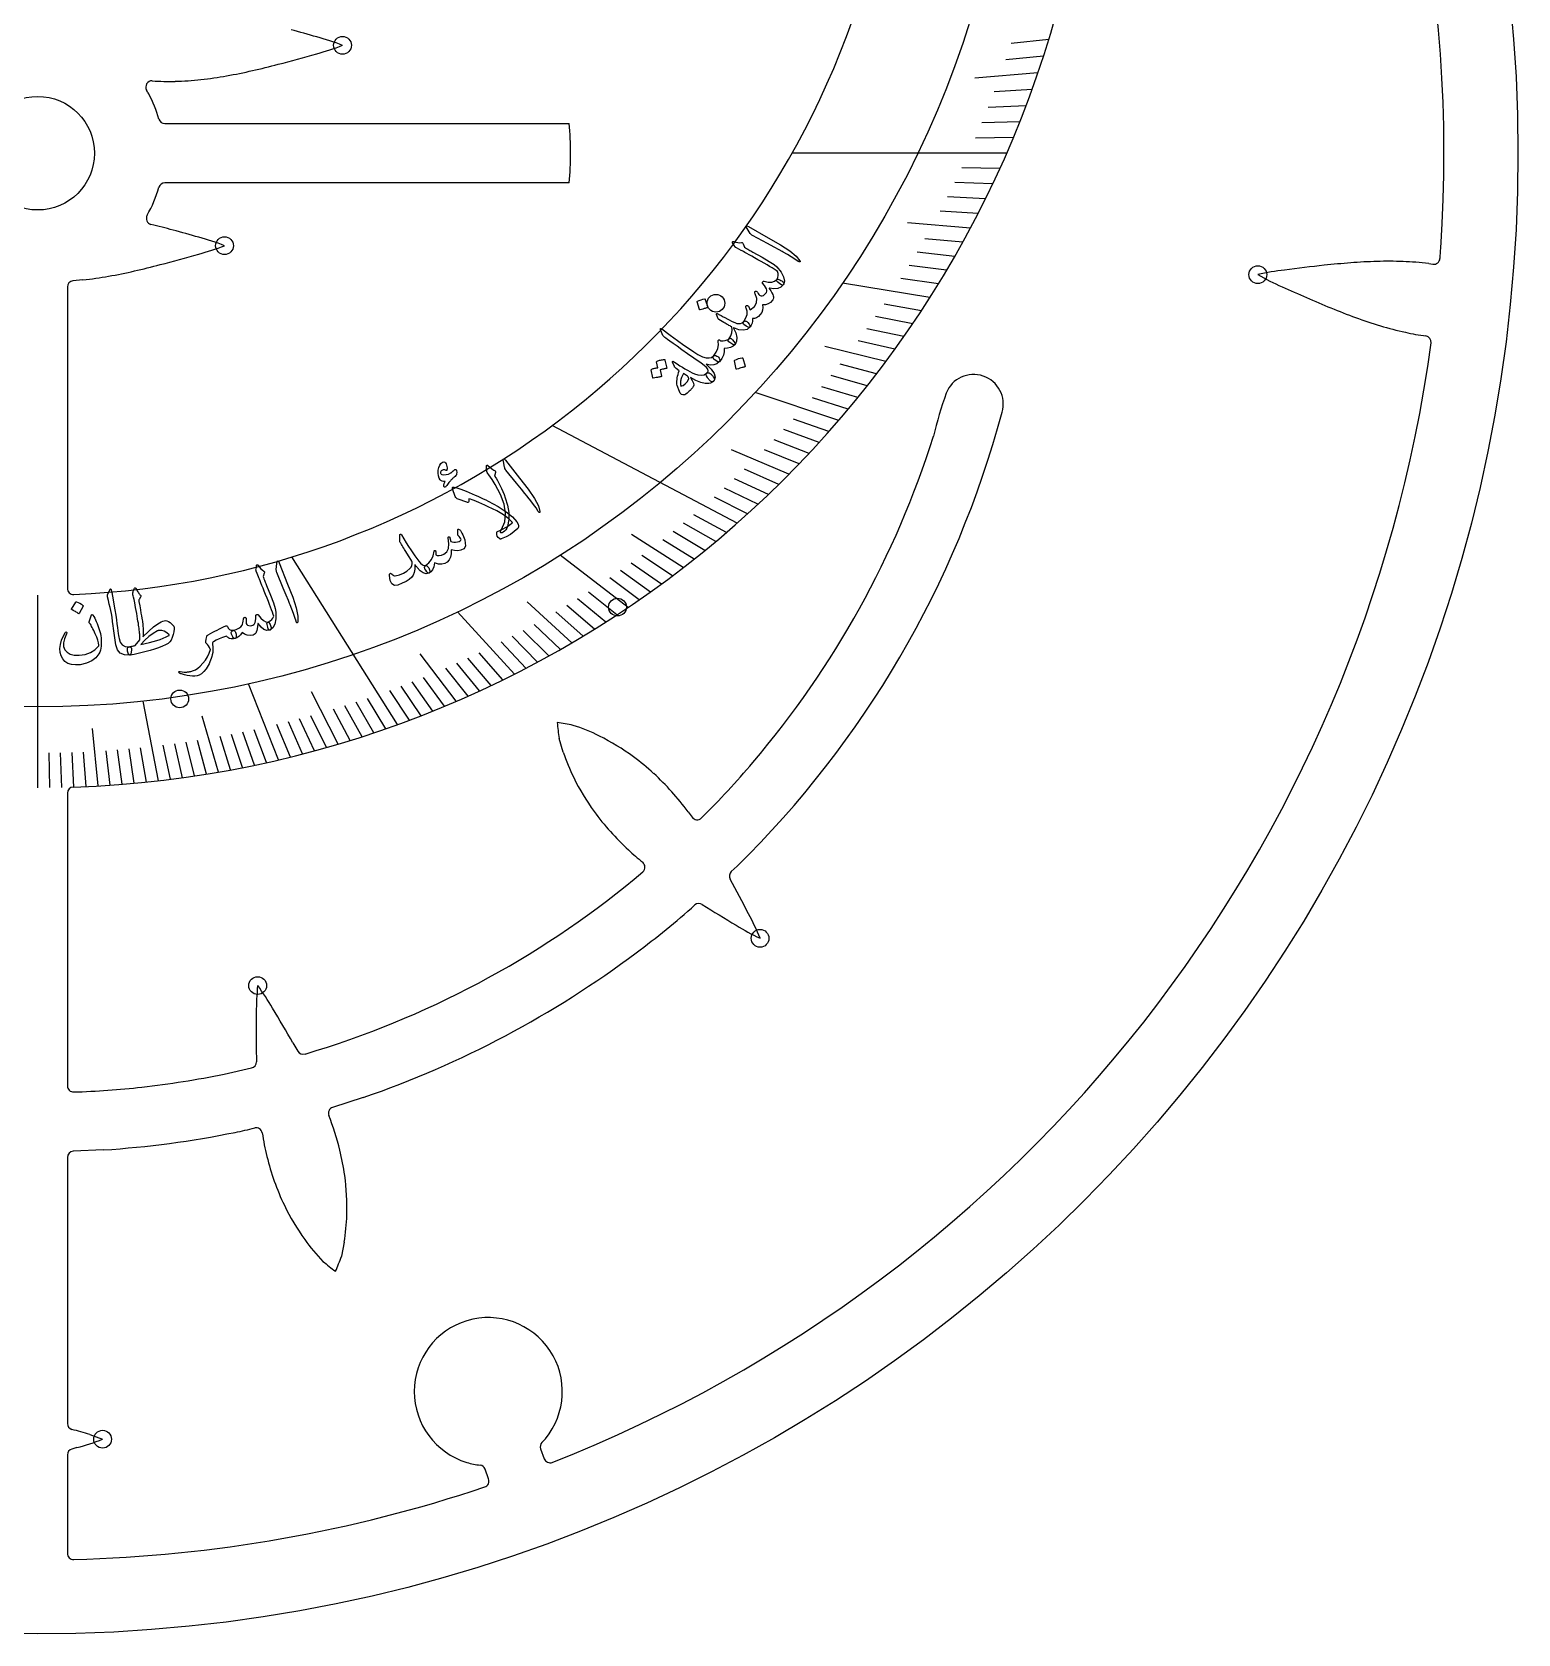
# Model space of a CAD drawing. Header units: millimetres. Extents: x -60 to 60, y -60 to 60.
# Drawn here: x -0.2 to 60, y -60 to 4.9 of the extents above; entities that cross this region are included whole.
import ezdxf

# ---------------------------------------------------------------- set-up
doc = ezdxf.new("R2010")
doc.units = ezdxf.units.MM
for name, color, linetype in [('CUT_INNER', 6, 'Continuous'), ('CUT_OUTER', 1, 'Continuous'), ('ENGRAVE', 7, 'Continuous'), ('ENGRAVE_FINE', 8, 'Continuous'), ('TEXT', 5, 'Continuous')]:
    doc.layers.add(name, color=color, linetype=linetype)

msp = doc.modelspace()

# ---------------------------------------------------------------- linework, layer by layer
at = {"layer": 'CUT_INNER'}
for points in [[(5.149, 1.2), (21.537, 1.2), (21.542, 1.2)], [(21.542, -1.2), (21.537, -1.2), (5.149, -1.2)], [(56.383, -4.473), (56.554, -4.498)], [(1.831, -5.135), (1.428, -5.171)], [(1.2, -5.42), (1.2, -17.629)], [(21.299, -24.27), (21.138, -23.718), (21.137, -23.713)], [(1.2, -25.935), (1.2, -37.789)], [(26.361, -26.682), (26.523, -26.906)], [(24.175, -29.415), (24.524, -29.115)], [(28.345, -28.893), (28.114, -29.11)], [(10.343, -36.042), (10.537, -36.387)], [(7.558, -37.317), (8.671, -37.066)], [(13.196, -38.263), (11.954, -38.662)], [(1.2, -40.691), (1.2, -51.471)], [(2.664, -40.387), (1.439, -40.442)], [(12.424, -44.131), (12.308, -44.694), (12.307, -44.699)], [(2.112, -51.923), (2.624, -52.107), (2.629, -52.109)], [(1.586, -52.45), (1.382, -52.507)], [(20.385, -52.499), (20.531, -52.9)], [(20.579, -52.087), (20.435, -52.246)], [(1.2, -52.747), (1.2, -56.731)], [(18.276, -53.72), (18.13, -53.321)]]:
    msp.add_lwpolyline(points, dxfattribs=at)
msp.add_circle((0, 0), 2.3, dxfattribs=at)
for centre, radius, start, end in [((0, 0), 57, 356.13355, 58.34709), ((0.001, 17.145), 42.854, 271.92695, 348.26544), ((0, 17.145), 35.054, 272.38655, 343.84304), ((-9.936, -69.763), 77.446, 74.07594, 74.87841), ((9.005, -4.12), 9.127, 68.47737, 75.36249), ((-7.638, 70.232), 68.86, 284.62262, 285.97289), ((9.002, 12.87), 9.136, 284.63424, 291.52094), ((3.766, 24.897), 22.108, 280.13877, 282.90049), ((0.811, 37.817), 35.362, 282.89233, 284.63395), ((4.629, 2.682), 0.25, 87.21661, 210.23437), ((5.304, 12.389), 9.481, 265.9898, 271.60297), ((5.254, 15.304), 12.396, 271.45891, 276.29686), ((4.881, 18.657), 15.77, 276.30534, 280.13886), ((1.276, 0.702), 3.643, 27.82664, 30.58804), ((0.014, 0.007), 5.085, 15.67561, 28.11621), ((5.15, 1.45), 0.25, 196.17187, 270), ((9.355, 0), 12.246, 354.37773, 5.62227), ((5.15, -1.45), 0.25, 90, 163.82813), ((0.013, -0.006), 5.085, 330.42675, 344.32387), ((4.652, -2.642), 0.25, 149.76563, 255.80072), ((-5.24, -42.519), 40.835, 74.77456, 76.06999), ((-14.719, -77.881), 77.446, 74.07594, 74.87841), ((4.22, 4.752), 9.136, 284.63424, 291.52094), ((4.223, -12.238), 9.127, 68.47737, 75.36249), ((21.815, -1.542), 35.131, 355.54525, 356.24301), ((-3.971, 29.699), 35.362, 282.89233, 284.63395), ((-12.421, 62.114), 68.86, 284.62262, 285.97289), ((59.569, -73.002), 68.86, 96.18512, 97.53539), ((55.967, -39.698), 35.362, 94.45483, 96.19645), ((54.941, -26.484), 22.108, 91.70127, 94.46299), ((54.753, -20.149), 15.77, 87.86784, 91.70136), ((54.876, -16.777), 12.396, 83.02141, 87.85936), ((56.59, -4.251), 0.25, 261.60681, 355.60547), ((1.45, -5.42), 0.25, 95.09776, 180), ((0.099, 10.539), 15.77, 276.30534, 280.13886), ((-1.017, 16.778), 22.108, 280.13877, 282.90049), ((51.527, -13.83), 9.146, 96.19869, 103.07791), ((54.016, 2.988), 9.129, 240.04054, 246.92463), ((82.384, 65.14), 77.446, 245.63844, 246.44091), ((70.489, 37.755), 47.589, 246.39077, 247.6862), ((62.848, 19.12), 27.448, 247.67213, 249.90456), ((59.753, 10.658), 18.438, 249.90059, 253.19193), ((58.424, 6.261), 13.845, 253.1959, 257.53827), ((0, 0), 57, 291.4646, 352.24895), ((57.473, 1.739), 9.224, 257.24758, 262.49874), ((56.232, -7.653), 0.25, 352.08984, 81.51819), ((37.937, -10.165), 1.2, 343.87865, 158.39338), ((54.838, -15.991), 19.075, 160.81928, 166.29386), ((0.001, -0.001), 40.473, 314.45143, 344.96739), ((0, 0), 38.075, 319.58462, 342.46597), ((1.45, -17.629), 0.25, 180, 272.28516), ((28.708, -22.496), 7.669, 184.28307, 189.13135), ((20.213, -29.571), 6.558, 76.8986, 82.56834), ((19.448, -30.276), 7.441, 63.50229, 72.3882), ((18.686, -31.879), 9.215, 53.64351, 63.70678), ((29.501, -21.472), 8.665, 198.83397, 206.21995), ((18.403, -32.273), 9.7, 47.42184, 53.67897), ((30.154, -21.16), 9.39, 206.16694, 215.95004), ((17.803, -32.92), 10.583, 41.7496, 47.40069), ((2.606, -2.321), 34.586, 314.63191, 319.71288), ((1.45, -25.935), 0.25, 91.93556, 180), ((16.439, -34.133), 12.408, 36.9039, 41.73242), ((30.686, -20.777), 10.045, 215.93563, 221.90879), ((26.726, -26.759), 0.25, 215.94916, 315.76271), ((31.647, -19.91), 11.339, 221.92919, 227.20725), ((30.873, -20.846), 10.127, 226.8232, 231.15157), ((24.362, -28.925), 0.25, 310.67797, 50.49152), ((28.285, -29.292), 0.25, 133.22034, 208.37249), ((0, 0), 38.075, 286.53377, 309.41513), ((-35.517, -63.997), 72.381, 27.28221, 28.54457), ((3.497, -4.461), 34.808, 306.61777, 311.66997), ((26.802, -30.652), 0.25, 58.0691, 130.67797), ((65.693, 31.308), 72.904, 237.88329, 239.15562), ((20.797, -35.187), 9.127, 21.69777, 28.5828), ((33.176, -23.55), 9.136, 237.85456, 244.74134), ((0.001, -0.002), 40.473, 289.02761, 306.8253), ((17.999, -34.725), 9.139, 173.73807, 180.61448), ((1.597, -39.197), 9.136, 29.88849, 36.77556), ((86.301, -35.728), 77.446, 179.33018, 180.13265), ((-49.366, -70.344), 68.86, 29.87686, 31.22713), ((49.128, -35.891), 40.272, 180.02351, 181.31893), ((8.616, -36.822), 0.25, 282.71186, 1.05496), ((10.755, -36.263), 0.25, 209.49583, 288.65864), ((0, 0), 38.075, 276.36428, 281.44902), ((1.45, -37.789), 0.25, 180, 272.54237), ((0.607, -6.807), 31.243, 271.56705, 276.64232), ((12.031, -38.9), 0.25, 107.79661, 200.352), ((4.477, -22.078), 17.948, 281.32259, 283.92655), ((8.852, -39.742), 0.25, 10.15647, 102.71186), ((1.246, -43.128), 11.334, 13.96244, 21.42811), ((0.002, -0.014), 40.461, 273.77255, 281.4024), ((20.559, -37.874), 11.605, 189.04361, 193.84894), ((1.45, -40.691), 0.25, 92.54237, 180), ((19.569, -38.13), 10.583, 193.7835, 199.43458), ((2.496, -42.813), 10.045, 7.96953, 13.94268), ((3.145, -42.725), 9.39, 358.20084, 7.98394), ((18.736, -38.421), 9.7, 199.45574, 205.71287), ((18.301, -38.636), 9.215, 205.6774, 215.74068), ((3.869, -42.756), 8.665, 350.86786, 358.25384), ((16.876, -39.694), 7.441, 215.53619, 224.4221), ((5.049, -42.223), 7.669, 336.31697, 341.16525), ((15.87, -39.958), 6.558, 228.93249, 234.60224), ((18.264, -50.18), 3, 320.50792, 253.00792), ((1.45, -51.47), 0.25, 180, 254.27711), ((-7.887, -85.025), 34.58, 73.19312, 74.45137), ((1.45, -52.747), 0.25, 105.72289, 180), ((-0.723, -43.61), 9.136, 284.63424, 291.52094), ((20.62, -52.414), 0.25, 137.8125, 200), ((18.226, -50.331), 2.844, 252.85382, 264.07529), ((17.895, -53.407), 0.25, 20, 81.5625), ((20.766, -52.814), 0.25, 200, 291.62109), ((18.041, -53.806), 0.25, 288.45703, 20), ((0.003, -0.016), 56.984, 271.46244, 288.53817), ((1.45, -56.731), 0.25, 180, 271.58203)]:
    msp.add_arc(centre, radius, start, end, dxfattribs=at)
at = {"layer": 'CUT_OUTER'}
msp.add_circle((0, 0), 60, dxfattribs=at)
at = {"layer": 'ENGRAVE'}
for points in [[(39.275, 0), (30.576, 0)], [(36.166, -5.844), (32.618, -5.271)], [(32.465, -10.829), (29.082, -9.701)], [(28.344, -14.997), (20.852, -11.033)], [(14.584, -23.151), (10.306, -16.36)], [(23.932, -18.404), (21.181, -16.289)], [(0, -25.709), (0, -17.909)], [(19.323, -21.105), (17.018, -18.588)], [(9.763, -24.582), (8.539, -21.501)], [(4.892, -25.429), (4.272, -22.202)]]:
    msp.add_lwpolyline(points, dxfattribs=at)
for centre, radius in [((0, 17.145), 39.579), ((12.355, 4.371), 0.36), ((7.572, -3.747), 0.36), ((49.456, -4.921), 0.36), ((27.491, -6.079), 0.36), ((23.5, -18.39), 0.36), ((5.756, -22.112), 0.36), ((29.278, -31.813), 0.36), ((8.915, -33.727), 0.36), ((2.63, -52.109), 0.36)]:
    msp.add_circle(centre, radius, dxfattribs=at)
at = {"layer": 'ENGRAVE_FINE'}
for points in [[(40.981, 4.612), (39.455, 4.44)], [(40.765, 3.927), (39.236, 3.78)], [(40.539, 3.251), (37.982, 3.045)], [(40.304, 2.583), (38.771, 2.485)], [(40.06, 1.924), (38.526, 1.85)], [(39.807, 1.274), (38.271, 1.225)], [(39.545, 0.633), (38.009, 0.608)], [(38.997, -0.624), (37.46, -0.599)], [(38.711, -1.239), (37.175, -1.19)], [(38.417, -1.845), (36.882, -1.772)], [(38.116, -2.443), (36.583, -2.345)], [(37.808, -3.031), (35.25, -2.826)], [(37.492, -3.611), (35.964, -3.464)], [(37.17, -4.183), (35.645, -4.011)], [(36.507, -5.299), (34.989, -5.079)], [(36.842, -4.745), (35.32, -4.549)], [(35.819, -6.381), (34.311, -6.112)], [(35.109, -7.429), (33.612, -7.112)], [(35.467, -6.909), (33.964, -6.616)], [(34.746, -7.939), (33.255, -7.599)], [(34.377, -8.442), (31.898, -7.833)], [(33.626, -9.422), (32.157, -9.01)], [(34.004, -8.936), (32.527, -8.548)], [(33.243, -9.899), (31.782, -9.464)], [(32.856, -10.368), (31.403, -9.91)], [(32.069, -11.282), (30.634, -10.777)], [(31.266, -12.163), (29.852, -11.613)], [(31.669, -11.726), (30.245, -11.199)], [(30.447, -13.012), (28.123, -12.019)], [(30.858, -12.591), (29.455, -12.019)], [(30.033, -13.425), (28.653, -12.808)], [(29.195, -14.226), (27.838, -13.566)], [(29.615, -13.829), (28.247, -13.191)], [(28.771, -14.616), (27.427, -13.933)], [(27.914, -15.371), (26.598, -14.647)], [(26.168, -16.792), (24.068, -15.445)], [(27.046, -16.097), (25.758, -15.33)], [(27.481, -15.738), (26.179, -14.992)], [(26.608, -16.448), (25.335, -15.662)], [(25.28, -17.459), (24.054, -16.612)], [(25.725, -17.129), (24.483, -16.302)], [(24.383, -18.096), (23.191, -17.211)], [(24.833, -17.781), (23.623, -16.915)], [(23.024, -18.999), (21.883, -18.058)], [(23.479, -18.705), (22.32, -17.782)], [(21.648, -19.84), (19.837, -18.18)], [(22.108, -19.566), (21.004, -18.589)], [(22.567, -19.286), (21.444, -18.327)], [(20.722, -20.366), (19.676, -19.338)], [(21.186, -20.106), (20.12, -19.095)], [(19.791, -20.866), (18.785, -19.805)], [(20.257, -20.619), (19.231, -19.574)], [(16.967, -22.207), (15.5, -20.287)], [(17.913, -21.786), (16.99, -20.663)], [(18.384, -21.566), (17.44, -20.458)], [(18.855, -21.339), (17.889, -20.246)], [(16.492, -22.409), (15.635, -21.244)], [(17.441, -22), (16.539, -20.863)], [(12.181, -23.942), (11.101, -21.819)], [(15.063, -22.975), (14.273, -21.77)], [(15.54, -22.792), (14.728, -21.601)], [(16.017, -22.604), (15.181, -21.425)], [(12.664, -23.796), (11.992, -22.533)], [(13.145, -23.643), (12.449, -22.392)], [(13.626, -23.485), (12.906, -22.245)], [(14.105, -23.321), (13.362, -22.093)], [(2.448, -25.639), (2.225, -23.308)], [(7.332, -25.077), (6.671, -22.816)], [(9.277, -24.693), (8.778, -23.365)], [(10.248, -24.466), (9.698, -23.155)], [(10.732, -24.344), (10.158, -23.041)], [(11.216, -24.216), (10.617, -22.922)], [(11.699, -24.081), (11.075, -22.798)], [(5.381, -25.37), (5.088, -23.992)], [(5.869, -25.305), (5.551, -23.932)], [(6.357, -25.235), (6.012, -23.867)], [(6.845, -25.159), (6.474, -23.797)], [(7.819, -24.99), (7.396, -23.64)], [(8.305, -24.897), (7.857, -23.554)], [(8.792, -24.798), (8.318, -23.462)], [(0.49, -25.706), (0.463, -24.303)], [(0.979, -25.698), (0.926, -24.295)], [(1.469, -25.684), (1.389, -24.282)], [(1.958, -25.665), (1.851, -24.264)], [(2.937, -25.608), (2.777, -24.212)], [(3.426, -25.572), (3.239, -24.178)], [(3.915, -25.53), (3.702, -24.14)], [(4.404, -25.482), (4.164, -24.096)]]:
    msp.add_lwpolyline(points, dxfattribs=at)
at = {"layer": 'TEXT'}
for points in [[(28.755, -3.051), (28.718, -2.982), (28.713, -2.946), (28.742, -2.941), (28.805, -2.967), (29.611, -3.427), (30.106, -3.709), (30.486, -3.957), (30.748, -4.174), (30.893, -4.36), (30.901, -4.381), (30.903, -4.396), (30.898, -4.404), (30.888, -4.407), (30.875, -4.407), (30.86, -4.402), (30.844, -4.394), (30.826, -4.383), (30.692, -4.29), (30.546, -4.197), (30.387, -4.104), (30.215, -4.012), (30.171, -3.987), (30.051, -3.921), (29.855, -3.813), (29.584, -3.664), (28.979, -3.336), (28.948, -3.317), (28.922, -3.296), (28.9, -3.274), (28.882, -3.25)], [(28.265, -3.795), (28.23, -3.739), (28.202, -3.694), (28.181, -3.662), (28.167, -3.642), (28.159, -3.628), (28.155, -3.615), (28.155, -3.603), (28.161, -3.593), (28.17, -3.584), (28.183, -3.579), (28.197, -3.579), (28.214, -3.584), (28.297, -3.607), (28.377, -3.622), (28.454, -3.627), (28.528, -3.622), (28.55, -3.622), (28.569, -3.631), (28.584, -3.649), (28.596, -3.676), (28.643, -3.809), (28.689, -3.836), (28.734, -3.861), (28.778, -3.887), (28.821, -3.912), (28.863, -3.936), (28.905, -3.96), (28.946, -3.983), (28.986, -4.005), (29.359, -4.214), (29.645, -4.383), (29.845, -4.514), (29.958, -4.607), (30.131, -4.821), (30.233, -5.012), (30.266, -5.181), (30.23, -5.327), (30.228, -5.33), (30.225, -5.333), (30.223, -5.336), (30.221, -5.339), (30.19, -5.345), (30.142, -5.328), (30.078, -5.287), (29.996, -5.224), (29.967, -5.199), (29.951, -5.173), (29.948, -5.149), (29.957, -5.124), (30, -5.035), (30.019, -4.95), (30.017, -4.869), (29.992, -4.791), (29.926, -4.747), (29.851, -4.698), (29.764, -4.646), (29.668, -4.589), (29.562, -4.527), (29.446, -4.462), (29.322, -4.392), (29.188, -4.317), (29.057, -4.243), (28.94, -4.177), (28.835, -4.118), (28.744, -4.068), (28.666, -4.024), (28.601, -3.988), (28.55, -3.959), (28.512, -3.937), (28.317, -3.838), (28.3, -3.826), (28.285, -3.815), (28.273, -3.805), (28.265, -3.795)], [(28.716, -6.275), (28.708, -6.253), (28.703, -6.233), (28.703, -6.215), (28.706, -6.199), (28.713, -6.185), (28.723, -6.176), (28.737, -6.171), (28.754, -6.17), (28.772, -6.174), (28.789, -6.184), (28.805, -6.202), (28.819, -6.227), (28.825, -6.241), (28.831, -6.256), (28.838, -6.27), (28.845, -6.285), (28.852, -6.3), (28.859, -6.315), (28.866, -6.331), (28.871, -6.348), (29.047, -6.216), (29.141, -6.063), (29.151, -5.889), (29.08, -5.695), (29.071, -5.673), (29.065, -5.654), (29.063, -5.636), (29.065, -5.621), (29.072, -5.608), (29.081, -5.598), (29.094, -5.592), (29.11, -5.589), (29.127, -5.591), (29.142, -5.599), (29.157, -5.613), (29.172, -5.633), (29.204, -5.682), (29.233, -5.721), (29.259, -5.749), (29.282, -5.767), (29.323, -5.782), (29.366, -5.781), (29.412, -5.763), (29.461, -5.728), (29.505, -5.683), (29.535, -5.638), (29.55, -5.593), (29.552, -5.548), (29.537, -5.497), (29.504, -5.432), (29.453, -5.356), (29.383, -5.266), (29.375, -5.255), (29.373, -5.242), (29.377, -5.228), (29.386, -5.212), (29.399, -5.198), (29.413, -5.189), (29.427, -5.186), (29.442, -5.188), (29.61, -5.223), (29.753, -5.223), (29.869, -5.189), (29.959, -5.121), (29.981, -5.109), (30.008, -5.106), (30.042, -5.114), (30.083, -5.132), (30.125, -5.154), (30.16, -5.178), (30.189, -5.204), (30.211, -5.232), (30.229, -5.261), (30.238, -5.285), (30.239, -5.306), (30.232, -5.324), (30.125, -5.428), (29.994, -5.486), (29.838, -5.499), (29.657, -5.466), (29.648, -5.464), (29.643, -5.466), (29.642, -5.472), (29.646, -5.481), (29.71, -5.574), (29.759, -5.654), (29.795, -5.721), (29.816, -5.775), (29.824, -5.822), (29.823, -5.866), (29.812, -5.908), (29.793, -5.947), (29.707, -6.043), (29.61, -6.108), (29.502, -6.143), (29.382, -6.146), (29.392, -6.255), (29.38, -6.358), (29.345, -6.454), (29.287, -6.542), (29.216, -6.615), (29.139, -6.666), (29.056, -6.695), (28.967, -6.702), (28.968, -6.802), (28.953, -6.891), (28.923, -6.971), (28.877, -7.041), (28.843, -7.056), (28.79, -7.046), (28.718, -7.009), (28.626, -6.946), (28.603, -6.921), (28.594, -6.893), (28.598, -6.86), (28.616, -6.823), (28.706, -6.674), (28.752, -6.533), (28.756, -6.4), (28.716, -6.275)], [(26.734, -6.024), (26.733, -6.017), (26.735, -6.011), (26.74, -6.004), (26.747, -5.997), (26.815, -5.963), (26.886, -5.937), (26.959, -5.918), (27.035, -5.905), (27.044, -5.906), (27.051, -5.909), (27.057, -5.915), (27.06, -5.922), (27.166, -6.239), (27.167, -6.248), (27.163, -6.256), (27.154, -6.261), (27.14, -6.264), (27.127, -6.267), (27.108, -6.272), (27.082, -6.279), (27.049, -6.288), (27.01, -6.299), (26.963, -6.313), (26.908, -6.329), (26.847, -6.348), (26.838, -6.35), (26.831, -6.349), (26.827, -6.345), (26.825, -6.339)], [(27.143, -9.086), (27.11, -9.026), (27.093, -8.978), (27.093, -8.941), (27.11, -8.914), (27.141, -8.886), (27.163, -8.86), (27.175, -8.836), (27.178, -8.815), (27.157, -8.753), (27.101, -8.681), (27.013, -8.6), (26.891, -8.509), (26.598, -8.306), (26.338, -8.124), (26.11, -7.963), (25.916, -7.825), (25.753, -7.709), (25.622, -7.615), (25.524, -7.544), (25.457, -7.496), (25.414, -7.462), (25.381, -7.432), (25.356, -7.406), (25.34, -7.383), (25.254, -7.19), (25.243, -7.137), (25.246, -7.107), (25.263, -7.102), (25.295, -7.12), (25.629, -7.37), (25.927, -7.588), (26.188, -7.775), (26.413, -7.93), (26.601, -8.055), (26.753, -8.15), (26.867, -8.215), (26.943, -8.251), (27.088, -8.29), (27.21, -8.297), (27.311, -8.273), (27.39, -8.216), (27.415, -8.198), (27.446, -8.193), (27.483, -8.199), (27.526, -8.218), (27.562, -8.24), (27.593, -8.267), (27.618, -8.299), (27.638, -8.336), (27.65, -8.372), (27.654, -8.402), (27.65, -8.427), (27.639, -8.447), (27.532, -8.532), (27.405, -8.578), (27.259, -8.586), (27.093, -8.554), (27.292, -8.756), (27.414, -8.932), (27.457, -9.081), (27.422, -9.204), (27.404, -9.227), (27.386, -9.245), (27.367, -9.256), (27.347, -9.261), (27.322, -9.26), (27.297, -9.251), (27.271, -9.235), (27.244, -9.21), (27.23, -9.194), (27.217, -9.178), (27.204, -9.163), (27.191, -9.148), (27.178, -9.133), (27.166, -9.117), (27.154, -9.101), (27.143, -9.086)], [(27.608, -6.738), (27.596, -6.726), (27.583, -6.705), (27.567, -6.676), (27.55, -6.638), (27.535, -6.6), (27.523, -6.569), (27.515, -6.546), (27.509, -6.529), (27.511, -6.508), (27.523, -6.499), (27.543, -6.501), (27.572, -6.514), (27.59, -6.525), (27.613, -6.537), (27.639, -6.551), (27.669, -6.566), (27.702, -6.583), (27.739, -6.603), (27.778, -6.625), (27.82, -6.648), (27.998, -6.743), (28.144, -6.815), (28.256, -6.865), (28.334, -6.894), (28.415, -6.905), (28.488, -6.897), (28.556, -6.87), (28.616, -6.823), (28.633, -6.809), (28.652, -6.801), (28.672, -6.798), (28.695, -6.8), (28.72, -6.807), (28.744, -6.821), (28.766, -6.84), (28.787, -6.866), (28.836, -6.931), (28.868, -6.981), (28.881, -7.018), (28.877, -7.041), (28.753, -7.137), (28.602, -7.175), (28.423, -7.155), (28.217, -7.078), (28.209, -7.076), (28.205, -7.076), (28.204, -7.079), (28.207, -7.084), (28.298, -7.284), (28.338, -7.463), (28.327, -7.619), (28.265, -7.753), (28.253, -7.764), (28.238, -7.769), (28.22, -7.768), (28.198, -7.761), (28.17, -7.746), (28.136, -7.727), (28.095, -7.703), (28.048, -7.674), (28.007, -7.64), (27.987, -7.605), (27.988, -7.567), (28.01, -7.529), (28.093, -7.406), (28.14, -7.284), (28.152, -7.163), (28.128, -7.042), (28.12, -7.033), (28.099, -7.019), (28.064, -7), (28.016, -6.976), (27.987, -6.961), (27.951, -6.941), (27.909, -6.918), (27.861, -6.889), (27.807, -6.857), (27.747, -6.821), (27.681, -6.781), (27.608, -6.738)], [(28.01, -7.529), (28.038, -7.512), (28.06, -7.502), (28.077, -7.499), (28.089, -7.502), (28.104, -7.511), (28.12, -7.524), (28.138, -7.54), (28.157, -7.561), (28.216, -7.632), (28.253, -7.688), (28.27, -7.728), (28.265, -7.753), (28.186, -7.821), (28.084, -7.87), (27.962, -7.9), (27.818, -7.909), (27.82, -8.044), (27.791, -8.179), (27.729, -8.315), (27.636, -8.449), (27.622, -8.46), (27.604, -8.463), (27.584, -8.459), (27.561, -8.448), (27.424, -8.362), (27.408, -8.352), (27.395, -8.338), (27.385, -8.32), (27.376, -8.297), (27.372, -8.276), (27.373, -8.256), (27.378, -8.237), (27.387, -8.219), (27.496, -8.058), (27.565, -7.907), (27.594, -7.766), (27.582, -7.635), (27.579, -7.619), (27.58, -7.603), (27.585, -7.589), (27.595, -7.576), (27.606, -7.566), (27.618, -7.562), (27.63, -7.565), (27.643, -7.573), (27.654, -7.582), (27.664, -7.589), (27.673, -7.595), (27.681, -7.598), (27.781, -7.601), (27.869, -7.59), (27.945, -7.566), (28.01, -7.529)], [(25.087, -8.457), (25.087, -8.45), (25.09, -8.444), (25.095, -8.438), (25.103, -8.431), (25.138, -8.416), (25.174, -8.402), (25.209, -8.39), (25.245, -8.38), (25.282, -8.372), (25.319, -8.366), (25.358, -8.361), (25.396, -8.358), (25.406, -8.36), (25.414, -8.364), (25.419, -8.37), (25.423, -8.38), (25.499, -8.708), (25.498, -8.714), (25.493, -8.719), (25.484, -8.723), (25.47, -8.726), (25.459, -8.727), (25.443, -8.729), (25.422, -8.733), (25.395, -8.739), (25.362, -8.747), (25.323, -8.756), (25.278, -8.767), (25.227, -8.779), (25.281, -9.037), (25.281, -9.047), (25.276, -9.054), (25.266, -9.058), (25.252, -9.06), (25.239, -9.062), (25.219, -9.065), (25.192, -9.07), (25.159, -9.076), (25.118, -9.084), (25.069, -9.094), (25.013, -9.106), (24.949, -9.12), (24.941, -9.12), (24.935, -9.117), (24.932, -9.113), (24.931, -9.106), (24.871, -8.782), (24.871, -8.775), (24.874, -8.769), (24.879, -8.762), (24.887, -8.756), (24.916, -8.742), (24.946, -8.73), (24.976, -8.72), (25.007, -8.711), (25.038, -8.704), (25.069, -8.699), (25.101, -8.695), (25.132, -8.693)], [(26.618, -8.938), (26.762, -8.987), (26.892, -8.999), (27.008, -8.975), (27.11, -8.914), (27.138, -8.898), (27.172, -8.895), (27.21, -8.905), (27.252, -8.929), (27.273, -8.943), (27.293, -8.959), (27.312, -8.976), (27.331, -8.993), (27.35, -9.012), (27.367, -9.033), (27.383, -9.055), (27.397, -9.078), (27.418, -9.118), (27.43, -9.152), (27.432, -9.18), (27.425, -9.201), (27.38, -9.248), (27.329, -9.285), (27.271, -9.312), (27.206, -9.33), (27.05, -9.332), (26.872, -9.292), (26.674, -9.21), (26.455, -9.087), (26.531, -9.215), (26.576, -9.32), (26.589, -9.402), (26.572, -9.462), (26.554, -9.487), (26.535, -9.512), (26.514, -9.537), (26.491, -9.564), (26.466, -9.59), (26.439, -9.618), (26.41, -9.646), (26.378, -9.676), (26.318, -9.727), (26.268, -9.764), (26.23, -9.786), (26.203, -9.794), (26.147, -9.793), (26.101, -9.78), (26.065, -9.756), (26.041, -9.72), (25.982, -9.59), (25.94, -9.486), (25.914, -9.409), (25.905, -9.357), (25.904, -9.298), (25.906, -9.237), (25.913, -9.173), (25.923, -9.106), (25.938, -9.037), (25.956, -8.965), (25.978, -8.891), (26.003, -8.813), (25.881, -8.723), (25.867, -8.711), (25.854, -8.7), (25.842, -8.69), (25.831, -8.681), (25.822, -8.673), (25.815, -8.664), (25.81, -8.656), (25.806, -8.648), (25.733, -8.47), (25.727, -8.443), (25.738, -8.432), (25.768, -8.439), (25.815, -8.463), (25.922, -8.539), (26.028, -8.61), (26.131, -8.676), (26.233, -8.737), (26.333, -8.794), (26.431, -8.846), (26.526, -8.894), (26.618, -8.938)], [(28.238, -8.418), (28.238, -8.412), (28.24, -8.405), (28.245, -8.398), (28.253, -8.39), (28.326, -8.354), (28.4, -8.325), (28.477, -8.304), (28.556, -8.29), (28.566, -8.291), (28.573, -8.294), (28.578, -8.299), (28.581, -8.307), (28.672, -8.636), (28.672, -8.646), (28.668, -8.653), (28.658, -8.659), (28.643, -8.663), (28.63, -8.666), (28.61, -8.671), (28.582, -8.679), (28.548, -8.689), (28.506, -8.701), (28.457, -8.716), (28.4, -8.734), (28.335, -8.755), (28.325, -8.757), (28.319, -8.756), (28.314, -8.752), (28.313, -8.745)], [(26.169, -8.925), (26.156, -8.95), (26.142, -8.976), (26.129, -9.004), (26.116, -9.032), (26.103, -9.062), (26.091, -9.095), (26.081, -9.129), (26.073, -9.166), (26.064, -9.201), (26.058, -9.237), (26.054, -9.272), (26.053, -9.307), (26.054, -9.342), (26.057, -9.376), (26.064, -9.409), (26.073, -9.441), (26.162, -9.408), (26.244, -9.348), (26.319, -9.261), (26.386, -9.147), (26.39, -9.123), (26.384, -9.096), (26.367, -9.068), (26.34, -9.037)], [(16.952, -13.064), (16.916, -13.095), (16.883, -13.123), (16.853, -13.149), (16.825, -13.174), (16.8, -13.196), (16.779, -13.217), (16.76, -13.236), (16.745, -13.252), (16.73, -13.271), (16.712, -13.293), (16.692, -13.319), (16.668, -13.348), (16.642, -13.383), (16.613, -13.421), (16.581, -13.464), (16.547, -13.511), (16.531, -13.528), (16.515, -13.537), (16.498, -13.537), (16.48, -13.53), (16.456, -13.501), (16.454, -13.453), (16.473, -13.387), (16.514, -13.302), (16.446, -13.298), (16.389, -13.286), (16.343, -13.264), (16.308, -13.232), (16.266, -13.161), (16.24, -13.073), (16.23, -12.968), (16.235, -12.847), (16.256, -12.73), (16.292, -12.637), (16.344, -12.568), (16.41, -12.523), (16.456, -12.512), (16.495, -12.52), (16.528, -12.546), (16.555, -12.59), (16.575, -12.643), (16.589, -12.694), (16.595, -12.744), (16.595, -12.792), (16.589, -12.829), (16.576, -12.851), (16.557, -12.858), (16.531, -12.849), (16.498, -12.833), (16.466, -12.825), (16.435, -12.827), (16.404, -12.837), (16.376, -12.852), (16.354, -12.873), (16.339, -12.898), (16.331, -12.928), (16.331, -12.96), (16.339, -12.984), (16.355, -13.002), (16.381, -13.013), (16.463, -13.027), (16.55, -13.023), (16.644, -12.999), (16.742, -12.956), (16.75, -12.951), (16.759, -12.945), (16.768, -12.938), (16.778, -12.93), (16.789, -12.921), (16.8, -12.911), (16.812, -12.9), (16.825, -12.888), (16.84, -12.876), (16.853, -12.865), (16.864, -12.855), (16.874, -12.846), (16.883, -12.838), (16.891, -12.831), (16.898, -12.826), (16.905, -12.822), (16.918, -12.816), (16.931, -12.815), (16.943, -12.817), (16.955, -12.824), (16.964, -12.832), (16.971, -12.84), (16.976, -12.849), (16.978, -12.859), (16.982, -12.935), (16.979, -12.995), (16.969, -13.038), (16.952, -13.064)], [(19.04, -15.12), (19.013, -15.193), (18.975, -15.257), (18.925, -15.312), (18.864, -15.358), (18.825, -15.378), (18.795, -15.387), (18.773, -15.386), (18.759, -15.375), (18.753, -15.354), (18.757, -15.326), (18.77, -15.292), (18.793, -15.251), (18.927, -14.935), (18.965, -14.592), (18.907, -14.224), (18.755, -13.83), (18.65, -13.623), (18.536, -13.421), (18.415, -13.224), (18.285, -13.033), (18.248, -12.978), (18.221, -12.932), (18.205, -12.896), (18.199, -12.87), (18.197, -12.831), (18.195, -12.796), (18.194, -12.767), (18.192, -12.741), (18.191, -12.72), (18.19, -12.703), (18.189, -12.69), (18.189, -12.681), (18.192, -12.668), (18.196, -12.658), (18.202, -12.651), (18.21, -12.646), (18.221, -12.645), (18.232, -12.645), (18.241, -12.648), (18.248, -12.654), (18.323, -12.725), (18.388, -12.78), (18.443, -12.818), (18.488, -12.839), (18.52, -12.854), (18.542, -12.874), (18.552, -12.901), (18.55, -12.934), (18.521, -13.08), (18.579, -13.171), (18.635, -13.267), (18.691, -13.369), (18.745, -13.476), (18.798, -13.589), (18.85, -13.707), (18.902, -13.832), (18.953, -13.962), (19.046, -14.267), (19.093, -14.562), (19.09, -14.846), (19.04, -15.12)], [(18.88, -12.491), (18.871, -12.414), (18.881, -12.378), (18.91, -12.384), (18.957, -12.432), (19.527, -13.165), (19.878, -13.614), (20.134, -13.989), (20.294, -14.289), (20.357, -14.516), (20.356, -14.539), (20.352, -14.553), (20.344, -14.56), (20.334, -14.558), (20.322, -14.553), (20.31, -14.543), (20.298, -14.53), (20.286, -14.512), (20.198, -14.375), (20.098, -14.233), (19.986, -14.087), (19.863, -13.936), (19.832, -13.896), (19.746, -13.789), (19.606, -13.615), (19.412, -13.374), (18.977, -12.84), (18.957, -12.81), (18.94, -12.781), (18.928, -12.752), (18.921, -12.724)], [(18.638, -15.327), (18.758, -15.271), (18.865, -15.218), (18.959, -15.168), (19.041, -15.121), (19.11, -15.077), (19.168, -15.037), (19.213, -14.999), (19.247, -14.966), (19.101, -14.816), (18.886, -14.66), (18.603, -14.497), (18.252, -14.325), (18.119, -14.264), (17.997, -14.209), (17.884, -14.159), (17.782, -14.115), (17.689, -14.076), (17.607, -14.045), (17.535, -14.019), (17.474, -14.001), (17.474, -14.113), (17.459, -14.134), (17.44, -14.147), (17.417, -14.149), (17.39, -14.142), (17.035, -14.019), (16.999, -14.001), (16.968, -13.977), (16.944, -13.947), (16.926, -13.911), (16.813, -13.598), (16.806, -13.576), (16.804, -13.558), (16.808, -13.545), (16.816, -13.537), (16.874, -13.532), (16.985, -13.559), (17.149, -13.615), (17.367, -13.701), (17.489, -13.75), (17.609, -13.8), (17.725, -13.85), (17.838, -13.9), (17.949, -13.95), (18.056, -14), (18.161, -14.05), (18.263, -14.101), (18.66, -14.317), (18.988, -14.528), (19.243, -14.736), (19.424, -14.942), (19.471, -15.025), (19.492, -15.097), (19.487, -15.159), (19.456, -15.21), (19.316, -15.335), (19.159, -15.446), (18.983, -15.544), (18.789, -15.628), (18.771, -15.635), (18.755, -15.638), (18.741, -15.637), (18.729, -15.632), (18.669, -15.576), (18.629, -15.516), (18.609, -15.452), (18.609, -15.383), (18.613, -15.36), (18.619, -15.343), (18.628, -15.332), (18.638, -15.327)], [(15.716, -16.713), (15.747, -16.713), (15.776, -16.723), (15.802, -16.741), (15.827, -16.769), (15.852, -16.807), (15.872, -16.845), (15.886, -16.883), (15.894, -16.922), (15.896, -16.957), (15.891, -16.985), (15.879, -17.007), (15.86, -17.021), (15.742, -17.041), (15.622, -17.009), (15.501, -16.924), (15.379, -16.789), (15.36, -16.764), (15.343, -16.743), (15.329, -16.725), (15.318, -16.71), (15.309, -16.699), (15.303, -16.691), (15.299, -16.686), (15.298, -16.684), (15.288, -16.677), (15.282, -16.676), (15.279, -16.683), (15.279, -16.697), (15.279, -16.856), (15.26, -16.989), (15.22, -17.097), (15.16, -17.18), (15.059, -17.268), (14.931, -17.35), (14.777, -17.427), (14.596, -17.497), (14.461, -17.511), (14.359, -17.45), (14.29, -17.315), (14.254, -17.105), (14.254, -17.078), (14.259, -17.056), (14.268, -17.039), (14.283, -17.027), (14.3, -17.022), (14.316, -17.024), (14.334, -17.034), (14.351, -17.052), (14.387, -17.09), (14.423, -17.115), (14.459, -17.127), (14.493, -17.127), (14.669, -17.082), (14.828, -17.017), (14.967, -16.932), (15.088, -16.828), (15.134, -16.77), (15.165, -16.705), (15.179, -16.634), (15.178, -16.556), (15.162, -16.526), (15.121, -16.459), (15.056, -16.353), (14.964, -16.21), (14.916, -16.133), (14.873, -16.063), (14.835, -16), (14.801, -15.946), (14.773, -15.899), (14.749, -15.86), (14.73, -15.83), (14.716, -15.808), (14.697, -15.774), (14.683, -15.742), (14.675, -15.713), (14.673, -15.687), (14.674, -15.652), (14.674, -15.621), (14.674, -15.591), (14.675, -15.564), (14.675, -15.539), (14.675, -15.517), (14.674, -15.497), (14.673, -15.48), (14.674, -15.465), (14.678, -15.454), (14.685, -15.446), (14.695, -15.441), (14.71, -15.44), (14.722, -15.443), (14.732, -15.451), (14.741, -15.462), (14.841, -15.628), (14.938, -15.785), (15.031, -15.933), (15.121, -16.071), (15.207, -16.199), (15.289, -16.318), (15.368, -16.427), (15.443, -16.527), (15.519, -16.617), (15.591, -16.678), (15.656, -16.71), (15.716, -16.713)], [(17.031, -15.242), (17.035, -15.233), (17.044, -15.23), (17.059, -15.233), (17.078, -15.243), (17.103, -15.262), (17.131, -15.294), (17.162, -15.338), (17.195, -15.394), (17.231, -15.459), (17.262, -15.525), (17.287, -15.592), (17.306, -15.66), (17.331, -15.798), (17.334, -15.905), (17.315, -15.981), (17.274, -16.026), (17.152, -16.081), (17.025, -16.107), (16.896, -16.104), (16.763, -16.072), (16.762, -16.228), (16.735, -16.364), (16.681, -16.477), (16.602, -16.57), (16.501, -16.631), (16.381, -16.657), (16.242, -16.647), (16.086, -16.602), (16.05, -16.756), (16, -16.877), (15.937, -16.965), (15.86, -17.021), (15.838, -17.019), (15.809, -16.998), (15.772, -16.958), (15.727, -16.899), (15.692, -16.836), (15.678, -16.784), (15.687, -16.743), (15.716, -16.713), (15.859, -16.603), (15.965, -16.468), (16.035, -16.308), (16.067, -16.125), (16.069, -16.115), (16.072, -16.107), (16.077, -16.101), (16.083, -16.096), (16.091, -16.093), (16.1, -16.092), (16.108, -16.093), (16.117, -16.097), (16.129, -16.113), (16.136, -16.148), (16.139, -16.201), (16.138, -16.271), (16.197, -16.296), (16.271, -16.3), (16.361, -16.282), (16.465, -16.241), (16.578, -16.153), (16.644, -16.014), (16.665, -15.825), (16.639, -15.585), (16.637, -15.572), (16.638, -15.563), (16.642, -15.555), (16.647, -15.551), (16.657, -15.547), (16.666, -15.545), (16.675, -15.546), (16.684, -15.549), (16.692, -15.555), (16.699, -15.562), (16.704, -15.57), (16.708, -15.579), (16.746, -15.737), (16.803, -15.752), (16.866, -15.759), (16.935, -15.757), (17.01, -15.746), (17.079, -15.729), (17.127, -15.708), (17.155, -15.683), (17.162, -15.654), (17.152, -15.622), (17.127, -15.581), (17.087, -15.533), (17.031, -15.476), (17.024, -15.455), (17.022, -15.409), (17.024, -15.338), (17.031, -15.242)], [(8.847, -16.901), (8.855, -16.835), (8.861, -16.783), (8.865, -16.745), (8.867, -16.72), (8.869, -16.704), (8.874, -16.692), (8.882, -16.683), (8.893, -16.678), (8.906, -16.677), (8.918, -16.681), (8.93, -16.69), (8.94, -16.704), (8.99, -16.775), (9.043, -16.836), (9.1, -16.888), (9.16, -16.931), (9.178, -16.945), (9.187, -16.964), (9.187, -16.988), (9.179, -17.016), (9.133, -17.149), (9.151, -17.198), (9.17, -17.247), (9.188, -17.294), (9.206, -17.341), (9.224, -17.386), (9.242, -17.431), (9.259, -17.474), (9.276, -17.517), (9.435, -17.913), (9.552, -18.225), (9.625, -18.452), (9.655, -18.596), (9.655, -18.871), (9.614, -19.084), (9.534, -19.236), (9.414, -19.327), (9.41, -19.328), (9.407, -19.329), (9.403, -19.33), (9.399, -19.331), (9.372, -19.316), (9.345, -19.272), (9.32, -19.201), (9.296, -19.1), (9.29, -19.062), (9.294, -19.032), (9.307, -19.011), (9.329, -18.998), (9.418, -18.955), (9.487, -18.901), (9.536, -18.836), (9.566, -18.76), (9.542, -18.685), (9.514, -18.599), (9.479, -18.504), (9.44, -18.399), (9.396, -18.285), (9.348, -18.161), (9.295, -18.029), (9.237, -17.887), (9.182, -17.747), (9.132, -17.622), (9.088, -17.511), (9.048, -17.414), (9.015, -17.331), (8.987, -17.262), (8.965, -17.207), (8.95, -17.166), (8.861, -16.967), (8.854, -16.947), (8.85, -16.929), (8.848, -16.914), (8.847, -16.901)], [(9.696, -16.629), (9.71, -16.553), (9.729, -16.522), (9.755, -16.536), (9.787, -16.595), (10.126, -17.46), (10.334, -17.99), (10.473, -18.422), (10.541, -18.755), (10.538, -18.991), (10.531, -19.012), (10.523, -19.025), (10.513, -19.029), (10.503, -19.024), (10.494, -19.015), (10.485, -19.003), (10.477, -18.987), (10.471, -18.967), (10.425, -18.81), (10.37, -18.645), (10.304, -18.474), (10.229, -18.294), (10.21, -18.247), (10.158, -18.12), (10.073, -17.914), (9.955, -17.627), (9.691, -16.992), (9.679, -16.957), (9.672, -16.925), (9.668, -16.894), (9.669, -16.865)], [(2.93, -17.682), (2.936, -17.67), (2.942, -17.662), (2.947, -17.658), (2.953, -17.657), (2.962, -17.661), (2.971, -17.675), (2.979, -17.7), (2.988, -17.734), (3.042, -18.012), (3.089, -18.27), (3.129, -18.506), (3.162, -18.723), (3.187, -18.908), (3.21, -19.073), (3.23, -19.22), (3.248, -19.348), (3.264, -19.456), (3.277, -19.545), (3.287, -19.615), (3.294, -19.666), (3.341, -19.815), (3.425, -19.921), (3.547, -19.982), (3.706, -19.998), (3.751, -20.005), (3.781, -20.029), (3.797, -20.069), (3.8, -20.125), (3.791, -20.216), (3.778, -20.281), (3.761, -20.321), (3.74, -20.336), (3.516, -20.329), (3.345, -20.258), (3.228, -20.124), (3.165, -19.927), (3.149, -19.832), (3.135, -19.736), (3.121, -19.64), (3.107, -19.544), (3.095, -19.447), (3.082, -19.35), (3.07, -19.253), (3.058, -19.156), (3.035, -18.97), (3.011, -18.803), (2.987, -18.655), (2.961, -18.526), (2.933, -18.402), (2.901, -18.27), (2.867, -18.13), (2.829, -17.982), (2.823, -17.955), (2.822, -17.93), (2.825, -17.907), (2.832, -17.887)], [(3.919, -17.63), (3.926, -17.619), (3.933, -17.612), (3.939, -17.608), (3.945, -17.608), (3.952, -17.61), (3.959, -17.616), (3.966, -17.624), (3.973, -17.635), (4.002, -17.683), (4.029, -17.728), (4.054, -17.768), (4.078, -17.805), (4.1, -17.838), (4.122, -17.867), (4.142, -17.891), (4.161, -17.91), (4.175, -17.926), (4.181, -17.944), (4.179, -17.963), (4.17, -17.985), (4.109, -18.087), (4.101, -18.104), (4.098, -18.123), (4.097, -18.145), (4.1, -18.168), (4.132, -18.343), (4.16, -18.498), (4.184, -18.632), (4.204, -18.744), (4.22, -18.837), (4.232, -18.909), (4.24, -18.96), (4.244, -18.991), (4.254, -19.082), (4.262, -19.169), (4.267, -19.252), (4.271, -19.329), (4.272, -19.403), (4.272, -19.472), (4.27, -19.536), (4.266, -19.596), (4.497, -19.371), (4.696, -19.193), (4.867, -19.064), (5.008, -18.984), (5.073, -18.959), (5.131, -18.944), (5.184, -18.939), (5.232, -18.945), (5.302, -18.969), (5.371, -19.014), (5.441, -19.078), (5.51, -19.163), (5.522, -19.184), (5.529, -19.209), (5.532, -19.238), (5.53, -19.271), (5.51, -19.391), (5.483, -19.507), (5.447, -19.618), (5.403, -19.725), (5.355, -19.796), (5.282, -19.862), (5.184, -19.923), (5.061, -19.979), (4.894, -20.039), (4.727, -20.096), (4.561, -20.147), (4.395, -20.195), (4.23, -20.237), (4.066, -20.275), (3.902, -20.308), (3.74, -20.336), (3.721, -20.333), (3.703, -20.319), (3.684, -20.295), (3.667, -20.26), (3.65, -20.217), (3.639, -20.174), (3.634, -20.133), (3.635, -20.092), (3.642, -20.056), (3.657, -20.029), (3.678, -20.009), (3.706, -19.998), (3.745, -19.992), (3.781, -19.986), (3.815, -19.979), (3.847, -19.972), (3.877, -19.966), (3.905, -19.96), (3.93, -19.954), (3.954, -19.95), (4.143, -19.724), (4.144, -19.715), (4.145, -19.703), (4.145, -19.689), (4.145, -19.673), (4.145, -19.653), (4.144, -19.631), (4.143, -19.607), (4.142, -19.58), (4.141, -19.55), (4.138, -19.519), (4.135, -19.485), (4.131, -19.45), (4.127, -19.413), (4.123, -19.374), (4.118, -19.333), (4.113, -19.291), (4.108, -19.243), (4.1, -19.186), (4.09, -19.119), (4.078, -19.044), (4.064, -18.959), (4.049, -18.867), (4.031, -18.766), (4.012, -18.656), (3.969, -18.414), (3.933, -18.222), (3.905, -18.081), (3.883, -17.991), (3.868, -17.933), (3.857, -17.89), (3.85, -17.859), (3.849, -17.843), (3.856, -17.811), (3.864, -17.78), (3.872, -17.752), (3.881, -17.725), (3.89, -17.7), (3.899, -17.676), (3.909, -17.652), (3.919, -17.63)], [(2.24, -18.716), (2.275, -18.778), (2.309, -18.842), (2.342, -18.91), (2.375, -18.98), (2.407, -19.053), (2.437, -19.131), (2.466, -19.212), (2.493, -19.297), (2.518, -19.382), (2.538, -19.467), (2.554, -19.551), (2.566, -19.635), (2.573, -19.718), (2.576, -19.802), (2.575, -19.885), (2.57, -19.969), (2.557, -20.058), (2.538, -20.14), (2.511, -20.216), (2.477, -20.286), (2.354, -20.447), (2.187, -20.575), (1.975, -20.668), (1.718, -20.725), (1.531, -20.737), (1.365, -20.719), (1.223, -20.671), (1.103, -20.593), (1.011, -20.49), (0.948, -20.369), (0.911, -20.229), (0.901, -20.07), (0.918, -19.901), (0.96, -19.738), (1.025, -19.581), (1.113, -19.43), (1.128, -19.412), (1.141, -19.402), (1.155, -19.4), (1.169, -19.405), (1.181, -19.417), (1.185, -19.433), (1.181, -19.454), (1.167, -19.481), (1.08, -19.671), (1.039, -19.841), (1.044, -19.991), (1.096, -20.121), (1.188, -20.224), (1.317, -20.295), (1.481, -20.334), (1.682, -20.341), (1.922, -20.306), (2.133, -20.232), (2.315, -20.119), (2.467, -19.969), (2.47, -19.963), (2.472, -19.956), (2.473, -19.946), (2.472, -19.934), (2.461, -19.84), (2.433, -19.732), (2.39, -19.608), (2.333, -19.471), (2.3, -19.401), (2.27, -19.337), (2.24, -19.277), (2.212, -19.223), (2.185, -19.173), (2.159, -19.129), (2.134, -19.09), (2.11, -19.057), (2.098, -19.039), (2.091, -19.023), (2.089, -19.008), (2.091, -18.994), (2.185, -18.708), (2.194, -18.691), (2.206, -18.687), (2.222, -18.695), (2.24, -18.716)], [(1.538, -18.186), (1.542, -18.182), (1.548, -18.178), (1.556, -18.177), (1.567, -18.178), (1.638, -18.204), (1.706, -18.237), (1.77, -18.277), (1.831, -18.324), (1.837, -18.331), (1.84, -18.338), (1.839, -18.346), (1.836, -18.354), (1.679, -18.649), (1.673, -18.656), (1.665, -18.658), (1.655, -18.655), (1.642, -18.647), (1.632, -18.64), (1.615, -18.629), (1.592, -18.615), (1.563, -18.597), (1.528, -18.576), (1.485, -18.551), (1.436, -18.523), (1.38, -18.491), (1.372, -18.486), (1.369, -18.48), (1.368, -18.475), (1.372, -18.469)], [(7.92, -19.333), (8.047, -19.297), (8.15, -19.251), (8.227, -19.195), (8.28, -19.129), (8.3, -19.082), (8.317, -19.024), (8.33, -18.957), (8.339, -18.879), (8.344, -18.855), (8.351, -18.837), (8.36, -18.823), (8.371, -18.814), (8.386, -18.807), (8.4, -18.805), (8.413, -18.808), (8.425, -18.816), (8.438, -18.83), (8.446, -18.846), (8.45, -18.866), (8.45, -18.888), (8.444, -18.947), (8.442, -18.995), (8.445, -19.034), (8.452, -19.062), (8.474, -19.099), (8.508, -19.125), (8.554, -19.141), (8.612, -19.145), (8.674, -19.138), (8.724, -19.123), (8.763, -19.101), (8.79, -19.071), (8.813, -19.017), (8.829, -18.944), (8.838, -18.85), (8.841, -18.736), (8.842, -18.722), (8.849, -18.71), (8.862, -18.701), (8.881, -18.695), (8.9, -18.692), (8.916, -18.694), (8.929, -18.7), (8.94, -18.711), (9.044, -18.845), (9.145, -18.937), (9.241, -18.988), (9.333, -18.997), (9.354, -19.001), (9.377, -19.019), (9.401, -19.051), (9.426, -19.098), (9.441, -19.136), (9.452, -19.174), (9.457, -19.212), (9.457, -19.249), (9.454, -19.279), (9.446, -19.302), (9.434, -19.317), (9.418, -19.326), (9.292, -19.334), (9.169, -19.293), (9.05, -19.202), (8.933, -19.063), (8.927, -19.056), (8.922, -19.054), (8.918, -19.058), (8.915, -19.067), (8.906, -19.177), (8.894, -19.27), (8.879, -19.345), (8.859, -19.404), (8.836, -19.445), (8.807, -19.479), (8.773, -19.505), (8.733, -19.523), (8.608, -19.544), (8.493, -19.534), (8.387, -19.493), (8.292, -19.42), (8.222, -19.511), (8.149, -19.582), (8.072, -19.633), (7.992, -19.665), (7.97, -19.664), (7.947, -19.653), (7.925, -19.631), (7.903, -19.599), (7.855, -19.494), (7.841, -19.415), (7.863, -19.361), (7.92, -19.333)], [(4.925, -19.338), (4.906, -19.342), (4.887, -19.346), (4.867, -19.352), (4.848, -19.36), (4.674, -19.456), (4.505, -19.58), (4.342, -19.731), (4.183, -19.909), (4.358, -19.873), (4.524, -19.833), (4.68, -19.791), (4.826, -19.747), (4.963, -19.701), (5.09, -19.652), (5.208, -19.601), (5.315, -19.547), (5.325, -19.541), (5.33, -19.534), (5.329, -19.527), (5.323, -19.519), (5.228, -19.432), (5.13, -19.373), (5.029, -19.342), (4.925, -19.338)], [(8, -19.663), (7.94, -19.673), (7.886, -19.677), (7.836, -19.674), (7.792, -19.665), (7.771, -19.659), (7.752, -19.65), (7.733, -19.64), (7.715, -19.627), (7.698, -19.613), (7.68, -19.598), (7.663, -19.582), (7.645, -19.565), (7.494, -19.62), (7.356, -19.678), (7.232, -19.738), (7.122, -19.801), (7.099, -19.819), (7.085, -19.841), (7.079, -19.867), (7.081, -19.897), (7.095, -20.017), (7.098, -20.129), (7.092, -20.231), (7.076, -20.324), (7.056, -20.398), (7.034, -20.471), (7.007, -20.544), (6.977, -20.615), (6.944, -20.686), (6.907, -20.755), (6.866, -20.823), (6.821, -20.889), (6.732, -21.004), (6.641, -21.091), (6.55, -21.149), (6.458, -21.178), (6.367, -21.189), (6.27, -21.189), (6.167, -21.181), (6.058, -21.163), (6.004, -21.151), (5.955, -21.139), (5.91, -21.127), (5.87, -21.114), (5.834, -21.102), (5.803, -21.091), (5.775, -21.08), (5.751, -21.069), (5.737, -21.06), (5.727, -21.048), (5.723, -21.035), (5.724, -21.02), (5.73, -21.007), (5.741, -20.999), (5.756, -20.997), (5.777, -21.001), (5.857, -21.015), (5.929, -21.024), (5.992, -21.027), (6.048, -21.024), (6.076, -21.02), (6.106, -21.016), (6.137, -21.011), (6.17, -21.004), (6.205, -20.996), (6.241, -20.987), (6.279, -20.976), (6.318, -20.965), (6.399, -20.928), (6.489, -20.867), (6.589, -20.781), (6.698, -20.67), (6.802, -20.542), (6.886, -20.407), (6.951, -20.265), (6.997, -20.116), (6.999, -20.11), (6.999, -20.104), (6.997, -20.099), (6.993, -20.094), (6.958, -20.026), (6.92, -19.966), (6.878, -19.914), (6.834, -19.87), (6.818, -19.84), (6.815, -19.782), (6.826, -19.696), (6.851, -19.583), (6.86, -19.56), (6.873, -19.541), (6.89, -19.524), (6.911, -19.51), (7.003, -19.461), (7.094, -19.413), (7.184, -19.366), (7.273, -19.321), (7.361, -19.277), (7.448, -19.235), (7.535, -19.195), (7.622, -19.157), (7.644, -19.15), (7.662, -19.151), (7.676, -19.159), (7.688, -19.174), (7.704, -19.211), (7.722, -19.244), (7.744, -19.272), (7.768, -19.296), (7.797, -19.313), (7.834, -19.324), (7.877, -19.33), (7.928, -19.331), (7.954, -19.336), (7.977, -19.35), (7.997, -19.375), (8.015, -19.409), (8.029, -19.448), (8.038, -19.488), (8.043, -19.53), (8.043, -19.572), (8.038, -19.609), (8.029, -19.636), (8.017, -19.654), (8, -19.663)]]:
    msp.add_lwpolyline(points, close=True, dxfattribs=at)

doc.saveas('drawing.dxf')
